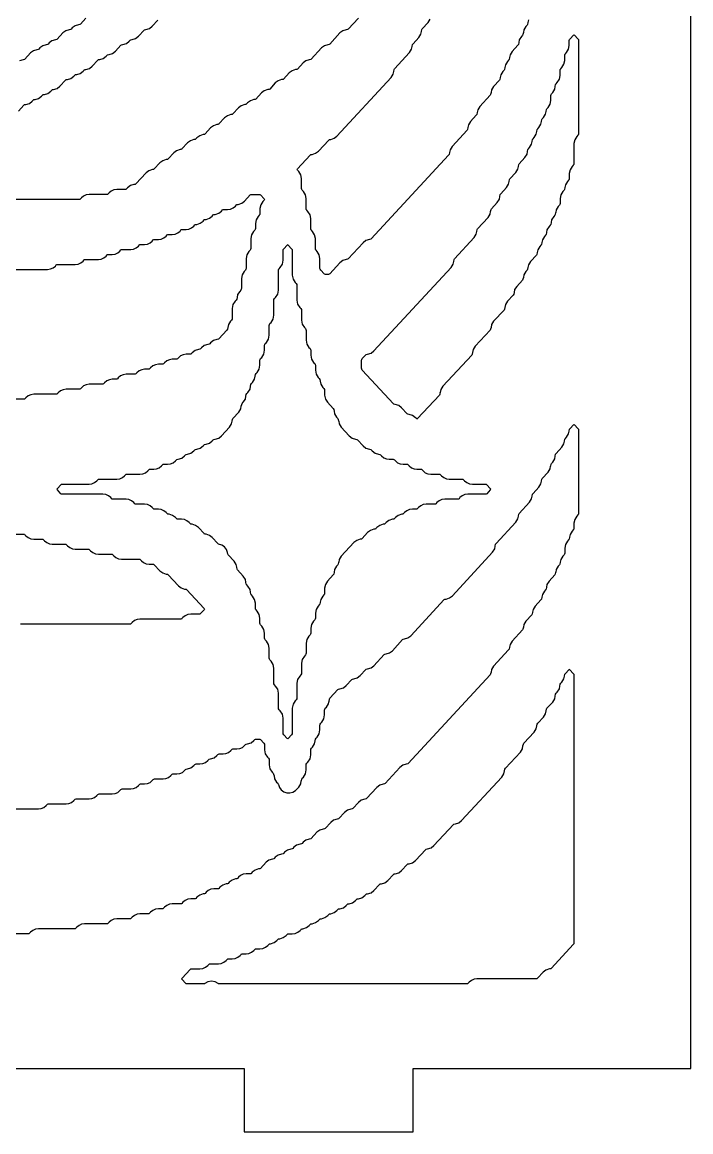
# Model space of a CAD drawing. Header units: millimetres. Extents: x 10 to 410, y 18 to 283.
# Drawn here: x 41.6 to 73.3, y 157 to 209.5 of the extents above; entities that cross this region are included whole.
import ezdxf

# ---------------------------------------------------------------- set-up
doc = ezdxf.new("R2010")
doc.units = ezdxf.units.MM
doc.layers.add('CUT', color=1, linetype='Continuous')

msp = doc.modelspace()

# ---------------------------------------------------------------- linework, layer by layer
at = {"layer": 'CUT'}
for points in [[(52.134, 157), (60.134, 157), (60.134, 160), (73.2679, 160), (73.2679, 280), (60.134, 280), (60.134, 283), (52.134, 283), (52.134, 280), (31.134, 280), (31.134, 283), (23.134, 283), (23.134, 280), (10, 280), (10, 160), (23.134, 160), (23.134, 157), (31.134, 157), (31.134, 160), (52.134, 160)], [(58.1396, 193.8289), (58.2754, 193.9327), (61.9262, 197.8816), (62.0247, 198.0388), (62.0493, 198.1691), (62.0504, 198.1689), (62.0673, 198.2584), (62.0908, 198.2959), (63.0185, 199.2993), (63.1169, 199.4565), (63.1415, 199.5868), (63.1427, 199.5866), (63.1596, 199.6761), (63.1831, 199.7137), (63.6738, 200.2445), (63.7723, 200.4017), (63.7969, 200.532), (63.798, 200.5317), (63.8149, 200.6213), (63.8384, 200.6588), (64.1107, 200.9533), (64.2092, 201.1105), (64.2338, 201.2408), (64.2349, 201.2406), (64.2518, 201.3301), (64.2753, 201.3677), (64.5476, 201.6622), (64.6461, 201.8194), (64.6707, 201.9497), (64.6718, 201.9495), (64.6887, 202.039), (64.7122, 202.0765), (64.9845, 202.3711), (65.083, 202.5282), (65.1076, 202.6585), (65.1087, 202.6583), (65.1256, 202.7478), (65.1491, 202.7854), (65.4214, 203.0799), (65.5199, 203.2371), (65.5445, 203.3674), (65.5456, 203.3672), (65.5625, 203.4567), (65.586, 203.4943), (65.6399, 203.5525), (65.7383, 203.7097), (65.7629, 203.84), (65.7641, 203.8398), (65.781, 203.9293), (65.8045, 203.9668), (65.8583, 204.0251), (65.9568, 204.1822), (65.9814, 204.3125), (65.9825, 204.3123), (65.9994, 204.4018), (66.0229, 204.4394), (66.0768, 204.4976), (66.1752, 204.6548), (66.1998, 204.7851), (66.201, 204.7849), (66.2179, 204.8744), (66.2414, 204.912), (66.2952, 204.9702), (66.3937, 205.1274), (66.4183, 205.2577), (66.4194, 205.2575), (66.4363, 205.347), (66.4598, 205.3846), (66.5137, 205.4428), (66.6121, 205.6), (66.6465, 205.7822), (66.6465, 206.0123), (66.6548, 206.0559), (66.6783, 206.0934), (66.7321, 206.1516), (66.8306, 206.3088), (66.8552, 206.4391), (66.8563, 206.4389), (66.8732, 206.5284), (66.8967, 206.566), (66.9506, 206.6242), (67.049, 206.7814), (67.0834, 206.9636), (67.0834, 207.1937), (67.0917, 207.2373), (67.1152, 207.2749), (67.169, 207.3331), (67.2675, 207.4903), (67.3019, 207.6725), (67.3019, 207.9026), (67.3101, 207.9461), (67.3336, 207.9837), (67.3875, 208.0419), (67.4859, 208.1991), (67.5203, 208.3814), (67.5203, 208.6115), (67.5286, 208.655), (67.5521, 208.6926), (67.7107, 208.8642), (67.7388, 208.8859), (67.7668, 208.8642), (67.9255, 208.6926), (67.949, 208.655), (67.9572, 208.6115), (67.9572, 204.2155), (67.949, 204.172), (67.9255, 204.1344), (67.8717, 204.0762), (67.7732, 203.919), (67.7388, 203.7368), (67.7388, 202.7978), (67.7306, 202.7543), (67.707, 202.7167), (67.6532, 202.6585), (67.5547, 202.5013), (67.5203, 202.3191), (67.5203, 202.089), (67.5121, 202.0454), (67.4886, 202.0078), (67.4348, 201.9496), (67.3363, 201.7924), (67.3117, 201.6621), (67.3106, 201.6624), (67.2937, 201.5728), (67.2701, 201.5353), (67.2163, 201.477), (67.1178, 201.3199), (67.0834, 201.1376), (67.0834, 200.9075), (67.0752, 200.864), (67.0517, 200.8264), (66.9979, 200.7682), (66.8994, 200.611), (66.8748, 200.4807), (66.8737, 200.4809), (66.8568, 200.3914), (66.8332, 200.3538), (66.7794, 200.2956), (66.6809, 200.1384), (66.6563, 200.0081), (66.6552, 200.0083), (66.6383, 199.9188), (66.6148, 199.8813), (66.561, 199.823), (66.4625, 199.6659), (66.4379, 199.5356), (66.4368, 199.5358), (66.4199, 199.4463), (66.3963, 199.4087), (66.3425, 199.3505), (66.244, 199.1933), (66.2194, 199.063), (66.2183, 199.0632), (66.2014, 198.9737), (66.1779, 198.9361), (66.1241, 198.8779), (66.0256, 198.7207), (66.001, 198.5904), (65.9999, 198.5906), (65.983, 198.5011), (65.9594, 198.4635), (65.6872, 198.169), (65.5887, 198.0119), (65.5641, 197.8816), (65.563, 197.8818), (65.5461, 197.7922), (65.5225, 197.7547), (65.4687, 197.6965), (65.3702, 197.5393), (65.3456, 197.409), (65.3445, 197.4092), (65.3276, 197.3197), (65.3041, 197.2821), (65.0318, 196.9876), (64.9333, 196.8304), (64.9087, 196.7001), (64.9076, 196.7003), (64.8907, 196.6108), (64.8672, 196.5733), (64.5949, 196.2787), (64.4964, 196.1216), (64.4718, 195.9913), (64.4707, 195.9915), (64.4538, 195.902), (64.4303, 195.8644), (63.9396, 195.3336), (63.8411, 195.1764), (63.8165, 195.0461), (63.8154, 195.0463), (63.7985, 194.9568), (63.7749, 194.9192), (63.0657, 194.1521), (62.9673, 193.995), (62.9427, 193.8647), (62.9416, 193.8649), (62.9247, 193.7754), (62.9011, 193.7378), (61.5366, 192.2619), (61.4381, 192.1047), (61.4135, 191.9744), (61.4124, 191.9746), (61.3955, 191.8851), (61.372, 191.8475), (60.3395, 190.7308), (60.3115, 190.709), (60.2834, 190.7308), (60.2415, 190.7762), (60.1057, 190.88), (59.9428, 190.932), (59.8765, 190.9412), (59.8512, 190.962), (59.5861, 191.2487), (59.4503, 191.3526), (59.2875, 191.4046), (59.2212, 191.4138), (59.1959, 191.4346), (57.7218, 193.0289), (57.6983, 193.0665), (57.6901, 193.1101), (57.6901, 193.4891), (57.6983, 193.5326), (57.7218, 193.5702), (57.8852, 193.7469), (57.9105, 193.7677), (57.9768, 193.7768)], [(43.4674, 187.6034), (43.4928, 187.6242), (43.5252, 187.6287), (44.8013, 187.6287), (44.937, 187.6475), (45.0625, 187.7024), (45.1684, 187.7893), (45.215, 187.8397), (45.2404, 187.8605), (45.2728, 187.865), (46.112, 187.865), (46.2477, 187.8837), (46.3732, 187.9386), (46.4791, 188.0256), (46.5257, 188.076), (46.5511, 188.0968), (46.5835, 188.1013), (47.2042, 188.1013), (47.3399, 188.12), (47.4655, 188.1749), (47.5714, 188.2618), (47.618, 188.3123), (47.6433, 188.3331), (47.6758, 188.3376), (47.8596, 188.3376), (47.9953, 188.3563), (48.1208, 188.4112), (48.2267, 188.4981), (48.2734, 188.5486), (48.2987, 188.5694), (48.3311, 188.5738), (48.5149, 188.5738), (48.6506, 188.5926), (48.7762, 188.6475), (48.8821, 188.7344), (48.9287, 188.7849), (48.954, 188.8056), (49.0203, 188.8148), (49.1831, 188.8668), (49.3189, 188.9707), (49.3656, 189.0211), (49.3909, 189.0419), (49.4572, 189.0511), (49.62, 189.1031), (49.7558, 189.207), (49.8025, 189.2574), (49.8278, 189.2782), (49.8941, 189.2874), (50.0569, 189.3394), (50.1927, 189.4432), (50.2394, 189.4937), (50.2647, 189.5145), (50.331, 189.5237), (50.4938, 189.5757), (50.6296, 189.6795), (50.6763, 189.73), (50.7016, 189.7508), (50.7679, 189.76), (50.9307, 189.812), (51.0665, 189.9158), (51.4406, 190.3204), (51.5391, 190.4776), (51.5637, 190.6079), (51.5648, 190.6077), (51.5817, 190.6972), (51.6052, 190.7348), (51.8775, 191.0293), (51.976, 191.1865), (52.0006, 191.3168), (52.0017, 191.3165), (52.0186, 191.4061), (52.0421, 191.4436), (52.096, 191.5019), (52.1944, 191.659), (52.219, 191.7893), (52.2201, 191.7891), (52.237, 191.8786), (52.2606, 191.9162), (52.3144, 191.9744), (52.4129, 192.1316), (52.4375, 192.2619), (52.4386, 192.2617), (52.4555, 192.3512), (52.479, 192.3888), (52.5329, 192.447), (52.6313, 192.6042), (52.6559, 192.7345), (52.657, 192.7343), (52.6739, 192.8238), (52.6975, 192.8613), (52.7513, 192.9196), (52.8498, 193.0768), (52.8842, 193.259), (52.8842, 193.4891), (52.8924, 193.5326), (52.9159, 193.5702), (52.9698, 193.6284), (53.0682, 193.7856), (53.1026, 193.9679), (53.1026, 194.198), (53.1108, 194.2415), (53.1344, 194.2791), (53.1882, 194.3373), (53.2867, 194.4945), (53.3211, 194.6767), (53.3211, 195.1431), (53.3293, 195.1867), (53.3528, 195.2242), (53.4067, 195.2825), (53.5051, 195.4396), (53.5395, 195.6219), (53.5395, 196.3245), (53.5477, 196.3681), (53.5713, 196.4057), (53.6251, 196.4639), (53.7236, 196.6211), (53.758, 196.8033), (53.758, 197.7423), (53.7662, 197.7858), (53.7897, 197.8234), (53.8436, 197.8816), (53.942, 198.0388), (53.9764, 198.221), (53.9764, 198.6874), (53.9846, 198.731), (54.0082, 198.7685), (54.1668, 198.9401), (54.1949, 198.9619), (54.2229, 198.9401), (54.3816, 198.7685), (54.4051, 198.731), (54.4133, 198.6874), (54.4133, 197.5122), (54.4477, 197.3299), (54.5462, 197.1727), (54.6, 197.1145), (54.6236, 197.077), (54.6318, 197.0334), (54.6318, 196.3307), (54.6662, 196.1485), (54.7646, 195.9913), (54.8185, 195.9331), (54.842, 195.8955), (54.8502, 195.852), (54.8502, 195.3856), (54.8846, 195.2033), (54.9831, 195.0462), (55.0369, 194.9879), (55.0605, 194.9504), (55.0687, 194.9068), (55.0687, 194.4404), (55.1031, 194.2582), (55.2015, 194.101), (55.2554, 194.0428), (55.2789, 194.0052), (55.2871, 193.9617), (55.2871, 193.7316), (55.3215, 193.5493), (55.42, 193.3922), (55.4738, 193.3339), (55.4974, 193.2964), (55.5056, 193.2528), (55.5056, 193.0227), (55.54, 192.8405), (55.6384, 192.6833), (55.6923, 192.6251), (55.7158, 192.5875), (55.7327, 192.498), (55.7338, 192.4982), (55.7584, 192.3679), (55.8569, 192.2107), (55.9107, 192.1525), (55.9343, 192.1149), (55.9425, 192.0714), (55.9425, 191.8413), (55.9769, 191.659), (56.0753, 191.5019), (56.3476, 191.2073), (56.3712, 191.1698), (56.3881, 191.0803), (56.3892, 191.0805), (56.4138, 190.9502), (56.5122, 190.793), (56.5661, 190.7348), (56.5896, 190.6972), (56.6065, 190.6077), (56.6076, 190.6079), (56.6322, 190.4776), (56.7307, 190.3204), (57.1048, 189.9158), (57.2406, 189.812), (57.4034, 189.76), (57.4697, 189.7508), (57.495, 189.73), (57.7601, 189.4432), (57.8959, 189.3394), (58.0587, 189.2874), (58.125, 189.2782), (58.1503, 189.2574), (58.197, 189.207), (58.3328, 189.1031), (58.4956, 189.0511), (58.5619, 189.0419), (58.5872, 189.0211), (58.6339, 188.9707), (58.7398, 188.8838), (58.8653, 188.8289), (59.001, 188.8101), (59.1848, 188.8101), (59.2173, 188.8056), (59.2426, 188.7849), (59.2892, 188.7344), (59.3951, 188.6475), (59.5207, 188.5926), (59.6564, 188.5738), (59.8402, 188.5738), (59.8726, 188.5694), (59.8979, 188.5486), (59.9446, 188.4981), (60.0505, 188.4112), (60.176, 188.3563), (60.3117, 188.3376), (60.4955, 188.3376), (60.528, 188.3331), (60.5533, 188.3123), (60.5999, 188.2618), (60.7058, 188.1749), (60.8314, 188.12), (60.9671, 188.1013), (61.3693, 188.1013), (61.4018, 188.0968), (61.4271, 188.076), (61.4737, 188.0256), (61.5796, 187.9386), (61.7052, 187.8837), (61.8409, 187.865), (62.4616, 187.865), (62.494, 187.8605), (62.5193, 187.8397), (62.566, 187.7893), (62.6719, 187.7024), (62.7974, 187.6475), (62.9331, 187.6287), (63.5538, 187.6287), (63.5863, 187.6242), (63.6116, 187.6034), (63.7813, 187.4199), (63.8, 187.3924), (63.7813, 187.365), (63.6116, 187.1814), (63.5863, 187.1606), (63.5538, 187.1561), (62.7147, 187.1561), (62.579, 187.1373), (62.4534, 187.0824), (62.3475, 186.9955), (62.3009, 186.9451), (62.2756, 186.9243), (62.2431, 186.9198), (61.6224, 186.9198), (61.4867, 186.9011), (61.3612, 186.8462), (61.2553, 186.7593), (61.2086, 186.7088), (61.1833, 186.688), (61.1509, 186.6835), (60.7486, 186.6835), (60.6129, 186.6648), (60.4874, 186.6099), (60.3815, 186.523), (60.3348, 186.4725), (60.3095, 186.4517), (60.2771, 186.4473), (60.0933, 186.4473), (59.9576, 186.4285), (59.832, 186.3736), (59.7261, 186.2867), (59.6795, 186.2362), (59.6542, 186.2155), (59.5879, 186.2063), (59.4251, 186.1543), (59.2893, 186.0504), (59.2426, 186), (59.2173, 185.9792), (59.151, 185.97), (58.9882, 185.918), (58.8524, 185.8141), (58.8057, 185.7637), (58.7804, 185.7429), (58.7141, 185.7337), (58.5513, 185.6817), (58.4155, 185.5779), (58.3688, 185.5274), (58.3435, 185.5066), (58.2772, 185.4974), (58.1144, 185.4454), (57.9786, 185.3416), (57.7134, 185.0548), (57.6881, 185.034), (57.6218, 185.0249), (57.459, 184.9728), (57.3232, 184.869), (56.7307, 184.2281), (56.6322, 184.0709), (56.6076, 183.9406), (56.6065, 183.9408), (56.5896, 183.8513), (56.5661, 183.8138), (56.5122, 183.7555), (56.4138, 183.5983), (56.3892, 183.468), (56.3881, 183.4683), (56.3712, 183.3787), (56.3476, 183.3412), (56.0753, 183.0467), (55.9769, 182.8895), (55.9425, 182.7072), (55.9425, 182.4772), (55.9343, 182.4336), (55.9107, 182.396), (55.8569, 182.3378), (55.7584, 182.1806), (55.7338, 182.0503), (55.7327, 182.0505), (55.7158, 181.961), (55.6923, 181.9235), (55.6384, 181.8652), (55.54, 181.7081), (55.5056, 181.5258), (55.5056, 181.2957), (55.4974, 181.2522), (55.4738, 181.2146), (55.42, 181.1564), (55.3215, 180.9992), (55.2871, 180.8169), (55.2871, 180.5869), (55.2789, 180.5433), (55.2554, 180.5057), (55.2015, 180.4475), (55.1031, 180.2903), (55.0687, 180.1081), (55.0687, 179.6417), (55.0605, 179.5982), (55.0369, 179.5606), (54.9831, 179.5024), (54.8846, 179.3452), (54.8502, 179.1629), (54.8502, 178.6966), (54.842, 178.653), (54.8185, 178.6154), (54.7646, 178.5572), (54.6662, 178.4), (54.6318, 178.2178), (54.6318, 177.5151), (54.6236, 177.4716), (54.6, 177.434), (54.5462, 177.3758), (54.4477, 177.2186), (54.4133, 177.0364), (54.4133, 175.8611), (54.4051, 175.8176), (54.3816, 175.78), (54.2229, 175.6084), (54.1949, 175.5866), (54.1668, 175.6084), (54.0082, 175.78), (53.9846, 175.8176), (53.9764, 175.8611), (53.9764, 176.5638), (53.942, 176.746), (53.8436, 176.9032), (53.7897, 176.9614), (53.7662, 176.999), (53.758, 177.0426), (53.758, 177.7452), (53.7236, 177.9275), (53.6251, 178.0846), (53.5713, 178.1429), (53.5477, 178.1804), (53.5395, 178.224), (53.5395, 178.9266), (53.5051, 179.1089), (53.4067, 179.2661), (53.3528, 179.3243), (53.3293, 179.3619), (53.3211, 179.4054), (53.3211, 179.8718), (53.2867, 180.054), (53.1882, 180.2112), (53.1344, 180.2695), (53.1108, 180.307), (53.1026, 180.3506), (53.1026, 180.5807), (53.0682, 180.7629), (52.9698, 180.9201), (52.9159, 180.9783), (52.8924, 181.0159), (52.8842, 181.0594), (52.8842, 181.2895), (52.8498, 181.4718), (52.7513, 181.6289), (52.6975, 181.6872), (52.6739, 181.7247), (52.6657, 181.7683), (52.6657, 181.9984), (52.6313, 182.1806), (52.5329, 182.3378), (52.479, 182.396), (52.4555, 182.4336), (52.4386, 182.5231), (52.4375, 182.5229), (52.4129, 182.6532), (52.3144, 182.8104), (52.2606, 182.8686), (52.237, 182.9062), (52.2201, 182.9957), (52.219, 182.9955), (52.1944, 183.1258), (52.096, 183.2829), (51.8237, 183.5775), (51.8001, 183.615), (51.7832, 183.7045), (51.7821, 183.7043), (51.7575, 183.8346), (51.6591, 183.9918), (51.3868, 184.2863), (51.3632, 184.3239), (51.35, 184.3942), (51.2979, 184.5404), (51.2034, 184.6636), (51.0757, 184.7519), (50.9271, 184.7968), (50.9201, 184.7977), (50.8948, 184.8185), (50.6296, 185.1053), (50.4938, 185.2091), (50.331, 185.2611), (50.2647, 185.2703), (50.2394, 185.2911), (49.9743, 185.5779), (49.8385, 185.6817), (49.6756, 185.7337), (49.6094, 185.7429), (49.5841, 185.7637), (49.5374, 185.8141), (49.4315, 185.901), (49.306, 185.9559), (49.1703, 185.9747), (48.9865, 185.9747), (48.954, 185.9792), (48.9287, 186), (48.882, 186.0504), (48.7462, 186.1543), (48.5834, 186.2063), (48.5171, 186.2155), (48.4918, 186.2362), (48.4452, 186.2867), (48.3393, 186.3736), (48.2137, 186.4285), (48.078, 186.4473), (47.8942, 186.4473), (47.8618, 186.4517), (47.8364, 186.4725), (47.7898, 186.523), (47.6839, 186.6099), (47.5584, 186.6648), (47.4227, 186.6835), (47.0204, 186.6835), (46.988, 186.688), (46.9626, 186.7088), (46.916, 186.7593), (46.8101, 186.8462), (46.6846, 186.9011), (46.5489, 186.9198), (45.9282, 186.9198), (45.8957, 186.9243), (45.8704, 186.9451), (45.8238, 186.9955), (45.7179, 187.0824), (45.5923, 187.1373), (45.4566, 187.1561), (43.5252, 187.1561), (43.4928, 187.1606), (43.4674, 187.1814), (43.2977, 187.365), (43.2791, 187.3924), (43.2977, 187.4199)], [(49.5841, 164.6836), (49.6094, 164.7044), (49.6418, 164.7089), (50.0441, 164.7089), (50.1798, 164.7276), (50.3053, 164.7825), (50.4112, 164.8694), (50.4579, 164.9199), (50.4832, 164.9407), (50.5156, 164.9451), (50.9179, 164.9451), (51.0536, 164.9639), (51.1791, 165.0188), (51.285, 165.1057), (51.3317, 165.1562), (51.357, 165.1769), (51.3894, 165.1814), (51.5732, 165.1814), (51.7089, 165.2002), (51.8345, 165.2551), (51.9404, 165.342), (51.987, 165.3925), (52.0123, 165.4132), (52.0448, 165.4177), (52.2286, 165.4177), (52.3643, 165.4365), (52.4898, 165.4914), (52.5957, 165.5783), (52.6424, 165.6287), (52.6677, 165.6495), (52.7001, 165.654), (52.8839, 165.654), (53.0196, 165.6728), (53.1452, 165.7277), (53.2511, 165.8146), (53.2977, 165.865), (53.323, 165.8858), (53.3893, 165.895), (53.5521, 165.947), (53.6879, 166.0508), (53.7346, 166.1013), (53.7599, 166.1221), (53.8262, 166.1313), (53.989, 166.1833), (54.1248, 166.2871), (54.1715, 166.3376), (54.1968, 166.3584), (54.2293, 166.3629), (54.4131, 166.3629), (54.5488, 166.3816), (54.6743, 166.4365), (54.7802, 166.5234), (54.8269, 166.5739), (54.8522, 166.5947), (54.9185, 166.6038), (55.0813, 166.6559), (55.2171, 166.7597), (55.2638, 166.8102), (55.2891, 166.831), (55.3554, 166.8401), (55.5182, 166.8921), (55.654, 166.996), (55.7007, 167.0465), (55.726, 167.0672), (55.7923, 167.0764), (55.9551, 167.1284), (56.0909, 167.2323), (56.1376, 167.2827), (56.1629, 167.3035), (56.2292, 167.3127), (56.392, 167.3647), (56.5278, 167.4686), (56.5745, 167.519), (56.5998, 167.5398), (56.6661, 167.549), (56.8289, 167.601), (56.9647, 167.7048), (57.0114, 167.7553), (57.0367, 167.7761), (57.103, 167.7853), (57.2658, 167.8373), (57.4016, 167.9411), (57.4483, 167.9916), (57.4736, 168.0124), (57.5399, 168.0216), (57.7027, 168.0736), (57.8385, 168.1774), (57.8852, 168.2279), (57.9105, 168.2487), (57.9768, 168.2578), (58.1396, 168.3099), (58.2754, 168.4137), (58.5405, 168.7005), (58.5658, 168.7213), (58.6321, 168.7304), (58.795, 168.7824), (58.9308, 168.8863), (59.1959, 169.173), (59.2212, 169.1938), (59.2875, 169.203), (59.4503, 169.255), (59.5861, 169.3589), (59.8512, 169.6456), (59.8765, 169.6664), (59.9428, 169.6756), (60.1057, 169.7276), (60.2415, 169.8314), (60.725, 170.3545), (60.7503, 170.3753), (60.8166, 170.3844), (60.9795, 170.4364), (61.1153, 170.5403), (62.0357, 171.5359), (62.061, 171.5567), (62.1273, 171.5659), (62.2902, 171.6179), (62.426, 171.7217), (64.3292, 173.7803), (64.4276, 173.9375), (64.4522, 174.0678), (64.4534, 174.0676), (64.4703, 174.1571), (64.4938, 174.1947), (65.203, 174.9618), (65.3014, 175.1189), (65.326, 175.2493), (65.3272, 175.249), (65.3441, 175.3386), (65.3676, 175.3761), (65.8583, 175.9069), (65.9568, 176.0641), (65.9814, 176.1944), (65.9825, 176.1942), (65.9994, 176.2837), (66.0229, 176.3213), (66.2952, 176.6158), (66.3937, 176.773), (66.4183, 176.9033), (66.4194, 176.903), (66.4363, 176.9926), (66.4598, 177.0301), (66.7321, 177.3246), (66.8306, 177.4818), (66.8552, 177.6121), (66.8563, 177.6119), (66.8732, 177.7014), (66.8967, 177.739), (66.9506, 177.7972), (67.049, 177.9544), (67.0736, 178.0847), (67.0748, 178.0845), (67.0917, 178.174), (67.1152, 178.2116), (67.169, 178.2698), (67.2675, 178.427), (67.2921, 178.5573), (67.2932, 178.5571), (67.3101, 178.6466), (67.3336, 178.6841), (67.4923, 178.8557), (67.5203, 178.8775), (67.5484, 178.8557), (67.707, 178.6841), (67.7306, 178.6466), (67.7388, 178.603), (67.7388, 165.9371), (67.7306, 165.8935), (67.707, 165.856), (66.6699, 164.7341), (66.6446, 164.7133), (66.5783, 164.7042), (66.4155, 164.6522), (66.2797, 164.5483), (66.0146, 164.2616), (65.9892, 164.2408), (65.9568, 164.2363), (63.1516, 164.2363), (63.0159, 164.2175), (62.8903, 164.1626), (62.7844, 164.0757), (62.7378, 164.0253), (62.7125, 164.0045), (62.68, 164), (50.9525, 164), (50.9201, 164.0045), (50.9076, 164.0147), (50.7589, 164.099), (50.5904, 164.1282), (50.422, 164.099), (50.2733, 164.0147), (50.2608, 164.0045), (50.2284, 164), (49.4234, 164), (49.3909, 164.0045), (49.3656, 164.0253), (49.1959, 164.2088), (49.1772, 164.2363), (49.1959, 164.2637)]]:
    msp.add_lwpolyline(points, close=True, dxfattribs=at)
for points in [[(57.5417, 209.6791), (57.0581, 209.1561), (57.0328, 209.1353), (56.9665, 209.1261), (56.8037, 209.0741), (56.6679, 208.9703), (56.1843, 208.4472), (56.159, 208.4264), (56.0927, 208.4173), (55.9299, 208.3652), (55.7941, 208.2614), (55.3105, 207.7383), (55.2852, 207.7176), (55.2189, 207.7084), (55.0561, 207.6564), (54.9203, 207.5525), (54.6551, 207.2658), (54.6298, 207.245), (54.5635, 207.2358), (54.4007, 207.1838), (54.2649, 207.08), (53.9998, 206.7932), (53.9745, 206.7724), (53.9082, 206.7633), (53.7453, 206.7112), (53.6096, 206.6074), (53.3444, 206.3206), (53.3191, 206.2998), (53.2528, 206.2907), (53.09, 206.2387), (52.9542, 206.1348), (52.6891, 205.8481), (52.6638, 205.8273), (52.5975, 205.8181), (52.4346, 205.7661), (52.2988, 205.6622), (52.2522, 205.6118), (52.2269, 205.591), (52.1606, 205.5818), (51.9977, 205.5298), (51.8619, 205.426), (51.5968, 205.1392), (51.5715, 205.1184), (51.5052, 205.1092), (51.3424, 205.0572), (51.2066, 204.9534), (50.9415, 204.6666), (50.9162, 204.6458), (50.8499, 204.6367), (50.687, 204.5846), (50.5512, 204.4808), (50.2861, 204.194), (50.2608, 204.1733), (50.1945, 204.1641), (50.0317, 204.1121), (49.8959, 204.0082), (49.8492, 203.9578), (49.8239, 203.937), (49.7576, 203.9278), (49.5948, 203.8758), (49.459, 203.772), (49.1939, 203.4852), (49.1686, 203.4644), (49.1023, 203.4552), (48.9394, 203.4032), (48.8036, 203.2994), (48.5385, 203.0126), (48.5132, 202.9918), (48.4469, 202.9827), (48.2841, 202.9306), (48.1483, 202.8268), (47.8832, 202.54), (47.8578, 202.5193), (47.7916, 202.5101), (47.6287, 202.4581), (47.4929, 202.3542), (47.0094, 201.8312), (46.984, 201.8104), (46.9178, 201.8012), (46.7549, 201.7492), (46.6191, 201.6454), (46.5725, 201.5949), (46.5471, 201.5741), (46.5147, 201.5696), (46.1124, 201.5696), (45.9767, 201.5509), (45.8512, 201.496), (45.7453, 201.409), (45.6987, 201.3586), (45.6733, 201.3378), (45.6409, 201.3333), (44.8017, 201.3333), (44.666, 201.3146), (44.5405, 201.2597), (44.4346, 201.1728), (44.388, 201.1223), (44.3626, 201.1015), (44.3302, 201.097), (40.4669, 201.097)], [(41.4547, 205.2745), (41.7198, 205.5612), (41.7452, 205.582), (41.8114, 205.5912), (41.9743, 205.6432), (42.1101, 205.747), (42.1567, 205.7975), (42.1821, 205.8183), (42.2483, 205.8275), (42.4112, 205.8795), (42.547, 205.9833), (42.5936, 206.0338), (42.619, 206.0546), (42.6852, 206.0637), (42.8481, 206.1158), (42.9839, 206.2196), (43.0305, 206.2701), (43.0559, 206.2909), (43.1221, 206.3), (43.285, 206.3521), (43.4208, 206.4559), (43.6859, 206.7427), (43.7112, 206.7634), (43.7775, 206.7726), (43.9403, 206.8246), (44.0761, 206.9285), (44.1228, 206.979), (44.1481, 206.9997), (44.2144, 207.0089), (44.3772, 207.0609), (44.513, 207.1648), (44.5597, 207.2152), (44.585, 207.236), (44.6513, 207.2452), (44.8141, 207.2972), (44.9499, 207.401), (45.215, 207.6878), (45.2404, 207.7086), (45.3066, 207.7178), (45.4695, 207.7698), (45.6053, 207.8736), (45.6519, 207.9241), (45.6773, 207.9449), (45.7435, 207.954), (45.9064, 208.0061), (46.0422, 208.1099), (46.3073, 208.3967), (46.3326, 208.4175), (46.3989, 208.4266), (46.5617, 208.4786), (46.6975, 208.5825), (46.7442, 208.633), (46.7695, 208.6537), (46.8358, 208.6629), (46.9986, 208.7149), (47.1344, 208.8188), (47.3995, 209.1055), (47.4249, 209.1263), (47.4911, 209.1355), (47.654, 209.1875), (47.7898, 209.2913), (48.0549, 209.5781)], [(44.6531, 209.6791), (44.388, 209.3924), (44.3626, 209.3716), (44.2964, 209.3624), (44.1335, 209.3104), (43.9977, 209.2066), (43.9511, 209.1561), (43.9257, 209.1353), (43.8595, 209.1261), (43.6966, 209.0741), (43.5608, 208.9703), (43.2957, 208.6835), (43.2704, 208.6627), (43.2041, 208.6536), (43.0413, 208.6015), (42.9055, 208.4977), (42.8588, 208.4472), (42.8335, 208.4264), (42.7672, 208.4173), (42.6044, 208.3652), (42.4686, 208.2614), (42.4219, 208.2109), (42.3966, 208.1901), (42.3303, 208.181), (42.1675, 208.129), (42.0317, 208.0251), (41.7666, 207.7383), (41.7412, 207.7176), (41.675, 207.7084), (41.5121, 207.6564)], [(65.5887, 209.5899), (65.5641, 209.4596), (65.563, 209.4598), (65.5461, 209.3703), (65.5225, 209.3327), (65.4687, 209.2745), (65.3702, 209.1173), (65.3456, 208.987), (65.3445, 208.9872), (65.3276, 208.8977), (65.3041, 208.8602), (65.2503, 208.8019), (65.1518, 208.6448), (65.1272, 208.5145), (65.1261, 208.5147), (65.1092, 208.4252), (65.0856, 208.3876), (64.8134, 208.0931), (64.7149, 207.9359), (64.6903, 207.8056), (64.6892, 207.8058), (64.6723, 207.7163), (64.6487, 207.6787), (64.5949, 207.6205), (64.4964, 207.4633), (64.4718, 207.333), (64.4707, 207.3332), (64.4538, 207.2437), (64.4303, 207.2062), (64.3765, 207.1479), (64.278, 206.9908), (64.2534, 206.8605), (64.2523, 206.8607), (64.2354, 206.7712), (64.2118, 206.7336), (63.9396, 206.4391), (63.8411, 206.2819), (63.8165, 206.1516), (63.8154, 206.1518), (63.7985, 206.0623), (63.7749, 206.0247), (63.2842, 205.4939), (63.1857, 205.3367), (63.1611, 205.2064), (63.16, 205.2067), (63.1431, 205.1171), (63.1196, 205.0796), (62.8473, 204.7851), (62.7488, 204.6279), (62.7242, 204.4976), (62.7231, 204.4978), (62.7062, 204.4083), (62.6827, 204.3707), (61.9735, 203.6036), (61.875, 203.4465), (61.8504, 203.3161), (61.8493, 203.3164), (61.8324, 203.2268), (61.8089, 203.1893), (58.1503, 199.232), (58.125, 199.2112), (58.0587, 199.2021), (57.8959, 199.1501), (57.7601, 199.0462), (57.0581, 198.2869), (57.0328, 198.2661), (56.9665, 198.2569), (56.8037, 198.2049), (56.6679, 198.1011), (56.1843, 197.578), (56.159, 197.5572), (56.1265, 197.5527), (55.9769, 197.5527), (55.9444, 197.5572), (55.9191, 197.578), (55.7558, 197.7547), (55.7322, 197.7922), (55.724, 197.8358), (55.724, 198.3022), (55.6896, 198.4844), (55.5912, 198.6416), (55.5373, 198.6998), (55.5138, 198.7374), (55.5056, 198.781), (55.5056, 199.2473), (55.4712, 199.4296), (55.3727, 199.5867), (55.3189, 199.645), (55.2953, 199.6825), (55.2871, 199.7261), (55.2871, 200.1925), (55.2527, 200.3747), (55.1543, 200.5319), (55.1004, 200.5901), (55.0769, 200.6277), (55.0687, 200.6712), (55.0687, 201.1376), (55.0343, 201.3199), (54.9358, 201.477), (54.882, 201.5353), (54.8584, 201.5728), (54.8502, 201.6164), (54.8502, 202.0828), (54.8158, 202.265), (54.7174, 202.4222), (54.6571, 202.4873), (54.6385, 202.5148), (54.6571, 202.5422), (55.2638, 203.1984), (55.2891, 203.2191), (55.3554, 203.2283), (55.5182, 203.2803), (55.654, 203.3842), (56.1376, 203.9072), (56.1629, 203.928), (56.2292, 203.9372), (56.392, 203.9892), (56.5278, 204.093), (59.0864, 206.8605), (59.1848, 207.0177), (59.2094, 207.148), (59.2106, 207.1478), (59.2275, 207.2373), (59.251, 207.2749), (59.9602, 208.0419), (60.0586, 208.1991), (60.0832, 208.3294), (60.0844, 208.3292), (60.1013, 208.4187), (60.1248, 208.4563), (60.3971, 208.7508), (60.4955, 208.908), (60.5201, 209.0383), (60.5213, 209.0381), (60.5382, 209.1276), (60.5617, 209.1651), (60.834, 209.4597), (60.9324, 209.6168)], [(38.6851, 197.789), (42.8352, 197.789), (42.9709, 197.8078), (43.0964, 197.8627), (43.2024, 197.9496), (43.249, 198), (43.2743, 198.0208), (43.3068, 198.0253), (44.1459, 198.0253), (44.2816, 198.0441), (44.4072, 198.099), (44.5131, 198.1859), (44.5597, 198.2363), (44.585, 198.2571), (44.6175, 198.2616), (45.2382, 198.2616), (45.3739, 198.2804), (45.4994, 198.3353), (45.6053, 198.4222), (45.6519, 198.4726), (45.6773, 198.4934), (45.7097, 198.4979), (45.8935, 198.4979), (46.0292, 198.5167), (46.1548, 198.5716), (46.2607, 198.6585), (46.3073, 198.7089), (46.3326, 198.7297), (46.3651, 198.7342), (46.7673, 198.7342), (46.903, 198.7529), (47.0286, 198.8078), (47.1345, 198.8948), (47.1811, 198.9452), (47.2064, 198.966), (47.2389, 198.9705), (47.4227, 198.9705), (47.5584, 198.9892), (47.6839, 199.0441), (47.7898, 199.131), (47.8364, 199.1815), (47.8618, 199.2023), (47.8942, 199.2068), (48.078, 199.2068), (48.2137, 199.2255), (48.3393, 199.2804), (48.4452, 199.3673), (48.4918, 199.4178), (48.5171, 199.4386), (48.5496, 199.443), (48.7334, 199.443), (48.8691, 199.4618), (48.9946, 199.5167), (49.1005, 199.6036), (49.1472, 199.6541), (49.1725, 199.6748), (49.2049, 199.6793), (49.3887, 199.6793), (49.5244, 199.6981), (49.65, 199.753), (49.7559, 199.8399), (49.8025, 199.8903), (49.8278, 199.9111), (49.8941, 199.9203), (50.0569, 199.9723), (50.1927, 200.0761), (50.2394, 200.1266), (50.2647, 200.1474), (50.331, 200.1566), (50.4938, 200.2086), (50.6296, 200.3124), (50.6763, 200.3629), (50.7016, 200.3837), (50.7679, 200.3929), (50.9307, 200.4449), (51.0665, 200.5487), (51.1132, 200.5992), (51.1385, 200.62), (51.171, 200.6245), (51.3548, 200.6245), (51.4905, 200.6432), (51.616, 200.6981), (51.7219, 200.785), (51.7686, 200.8355), (51.7939, 200.8563), (51.8601, 200.8654), (52.023, 200.9175), (52.1588, 201.0213), (52.4239, 201.3081), (52.4492, 201.3288), (52.4817, 201.3333), (52.8498, 201.3333), (52.8822, 201.3288), (52.9075, 201.3081), (53.0772, 201.1245), (53.0959, 201.097), (53.0772, 201.0696), (53.017, 201.0045), (52.9186, 200.8473), (52.8842, 200.665), (52.8842, 200.435), (52.8759, 200.3914), (52.8524, 200.3538), (52.7986, 200.2956), (52.7001, 200.1384), (52.6657, 199.9562), (52.6657, 199.7261), (52.6575, 199.6825), (52.634, 199.645), (52.5801, 199.5867), (52.4817, 199.4296), (52.4473, 199.2473), (52.4473, 198.781), (52.439, 198.7374), (52.4155, 198.6998), (52.3617, 198.6416), (52.2632, 198.4844), (52.2288, 198.3022), (52.2288, 197.8358), (52.2206, 197.7922), (52.1971, 197.7547), (52.1432, 197.6965), (52.0448, 197.5393), (52.0104, 197.357), (52.0104, 196.8907), (52.0021, 196.8471), (51.9786, 196.8095), (51.9248, 196.7513), (51.8263, 196.5941), (51.8017, 196.4638), (51.8006, 196.464), (51.7837, 196.3745), (51.7602, 196.337), (51.7063, 196.2787), (51.6079, 196.1216), (51.5735, 195.9393), (51.5735, 195.4729), (51.5652, 195.4294), (51.5417, 195.3918), (51.4879, 195.3336), (51.3894, 195.1764), (51.3648, 195.0461), (51.3637, 195.0463), (51.3468, 194.9568), (51.3233, 194.9192), (50.9415, 194.5063), (50.9162, 194.4855), (50.8499, 194.4763), (50.687, 194.4243), (50.5512, 194.3205), (50.5046, 194.27), (50.4793, 194.2492), (50.413, 194.24), (50.2501, 194.188), (50.1143, 194.0842), (50.0677, 194.0337), (50.0424, 194.0129), (49.9761, 194.0038), (49.8132, 193.9517), (49.6774, 193.8479), (49.6308, 193.7974), (49.6055, 193.7766), (49.573, 193.7722), (49.3892, 193.7722), (49.2535, 193.7534), (49.128, 193.6985), (49.0221, 193.6116), (48.9754, 193.5611), (48.9501, 193.5404), (48.9177, 193.5359), (48.7338, 193.5359), (48.5981, 193.5171), (48.4726, 193.4622), (48.3667, 193.3753), (48.3201, 193.3248), (48.2947, 193.3041), (48.2623, 193.2996), (48.0785, 193.2996), (47.9428, 193.2808), (47.8173, 193.2259), (47.7114, 193.139), (47.6647, 193.0886), (47.6394, 193.0678), (47.6069, 193.0633), (47.4231, 193.0633), (47.2874, 193.0445), (47.1619, 192.9896), (47.056, 192.9027), (47.0094, 192.8523), (46.984, 192.8315), (46.9516, 192.827), (46.5493, 192.827), (46.4136, 192.8082), (46.2881, 192.7533), (46.1822, 192.6664), (46.1356, 192.616), (46.1102, 192.5952), (46.0778, 192.5907), (45.894, 192.5907), (45.7583, 192.5719), (45.6328, 192.517), (45.5269, 192.4301), (45.4802, 192.3797), (45.4549, 192.3589), (45.4224, 192.3544), (44.8017, 192.3544), (44.666, 192.3357), (44.5405, 192.2808), (44.4346, 192.1939), (44.388, 192.1434), (44.3626, 192.1226), (44.3302, 192.1181), (43.7095, 192.1181), (43.5738, 192.0994), (43.4483, 192.0445), (43.3423, 191.9576), (43.2957, 191.9071), (43.2704, 191.8863), (43.2379, 191.8819), (42.1803, 191.8819), (42.0446, 191.8631), (41.9191, 191.8082), (41.8132, 191.7213), (41.7666, 191.6708), (41.7412, 191.6501), (41.7088, 191.6456), (39.7774, 191.6456)], [(40.9038, 172.27), (42.3983, 172.27), (42.534, 172.2888), (42.6595, 172.3437), (42.7655, 172.4306), (42.8121, 172.4811), (42.8374, 172.5018), (42.8699, 172.5063), (43.709, 172.5063), (43.8447, 172.5251), (43.9702, 172.58), (44.0762, 172.6669), (44.1228, 172.7173), (44.1481, 172.7381), (44.1806, 172.7426), (44.8013, 172.7426), (44.937, 172.7614), (45.0625, 172.8163), (45.1684, 172.9032), (45.215, 172.9536), (45.2404, 172.9744), (45.2728, 172.9789), (45.8935, 172.9789), (46.0292, 172.9977), (46.1548, 173.0526), (46.2607, 173.1395), (46.3073, 173.1899), (46.3326, 173.2107), (46.3651, 173.2152), (46.7673, 173.2152), (46.903, 173.234), (47.0286, 173.2889), (47.1345, 173.3758), (47.1811, 173.4262), (47.2064, 173.447), (47.2389, 173.4515), (47.4227, 173.4515), (47.5584, 173.4702), (47.6839, 173.5251), (47.7898, 173.6121), (47.8364, 173.6625), (47.8618, 173.6833), (47.8942, 173.6878), (48.2965, 173.6878), (48.4322, 173.7065), (48.5577, 173.7614), (48.6636, 173.8483), (48.7103, 173.8988), (48.7356, 173.9196), (48.768, 173.9241), (48.9518, 173.9241), (49.0875, 173.9428), (49.2131, 173.9977), (49.319, 174.0846), (49.3656, 174.1351), (49.3909, 174.1558), (49.4572, 174.165), (49.62, 174.217), (49.7558, 174.3209), (49.8025, 174.3714), (49.8278, 174.3921), (49.8603, 174.3966), (50.0441, 174.3966), (50.1798, 174.4154), (50.3053, 174.4703), (50.4112, 174.5572), (50.4579, 174.6076), (50.4832, 174.6284), (50.5494, 174.6376), (50.7123, 174.6896), (50.8481, 174.7934), (50.8948, 174.8439), (50.9201, 174.8647), (50.9525, 174.8692), (51.1363, 174.8692), (51.272, 174.888), (51.3976, 174.9429), (51.5035, 175.0298), (51.5501, 175.0802), (51.5754, 175.101), (51.6079, 175.1055), (51.7917, 175.1055), (51.9274, 175.1243), (52.0529, 175.1792), (52.1588, 175.2661), (52.2055, 175.3165), (52.2308, 175.3373), (52.2971, 175.3464), (52.4599, 175.3985), (52.5957, 175.5023), (52.6424, 175.5528), (52.6677, 175.5736), (52.7001, 175.5781), (52.8498, 175.5781), (52.8822, 175.5736), (52.9075, 175.5528), (53.0709, 175.3761), (53.0944, 175.3386), (53.1026, 175.295), (53.1026, 175.0649), (53.137, 174.8827), (53.2355, 174.7255), (53.2893, 174.6673), (53.3128, 174.6297), (53.3211, 174.5861), (53.3211, 174.3561), (53.3555, 174.1738), (53.4539, 174.0166), (53.5078, 173.9584), (53.5313, 173.9208), (53.5482, 173.8313), (53.5493, 173.8315), (53.5739, 173.7012), (53.6724, 173.5441), (53.7262, 173.4858), (53.7498, 173.4483), (53.7532, 173.4298), (53.8024, 173.289), (53.891, 173.169), (54.011, 173.0805), (54.1518, 173.0312), (54.3009, 173.0257), (54.4449, 173.0645), (54.5711, 173.1439), (54.6389, 173.2229), (54.7174, 173.3078), (54.8158, 173.4649), (54.8404, 173.5952), (54.8415, 173.595), (54.8584, 173.6845), (54.882, 173.7221), (54.9358, 173.7803), (55.0343, 173.9375), (55.0687, 174.1198), (55.0687, 174.3499), (55.0769, 174.3934), (55.1004, 174.431), (55.1543, 174.4892), (55.2527, 174.6464), (55.2871, 174.8286), (55.2871, 175.0587), (55.2953, 175.1023), (55.3189, 175.1398), (55.3727, 175.1981), (55.4712, 175.3552), (55.4958, 175.4855), (55.4969, 175.4853), (55.5138, 175.5748), (55.5373, 175.6124), (55.5912, 175.6706), (55.6896, 175.8278), (55.724, 176.0101), (55.724, 176.2401), (55.7322, 176.2837), (55.7558, 176.3213), (55.8096, 176.3795), (55.9081, 176.5367), (55.9425, 176.7189), (55.9425, 176.949), (55.9507, 176.9926), (55.9742, 177.0301), (56.0281, 177.0884), (56.1265, 177.2455), (56.1511, 177.3758), (56.1523, 177.3756), (56.1691, 177.4651), (56.1927, 177.5027), (56.5745, 177.9157), (56.5998, 177.9364), (56.6661, 177.9456), (56.8289, 177.9976), (56.9647, 178.1015), (57.2298, 178.3882), (57.2551, 178.409), (57.3214, 178.4182), (57.4842, 178.4702), (57.62, 178.574), (57.8852, 178.8608), (57.9105, 178.8816), (57.9768, 178.8908), (58.1396, 178.9428), (58.2754, 179.0466), (58.759, 179.5697), (58.7843, 179.5904), (58.8506, 179.5996), (59.0134, 179.6516), (59.1492, 179.7555), (59.6328, 180.2785), (59.6581, 180.2993), (59.7244, 180.3085), (59.8872, 180.3605), (60.023, 180.4643), (61.5988, 182.1688), (61.6241, 182.1896), (61.6904, 182.1988), (61.8533, 182.2508), (61.9891, 182.3546), (63.8923, 184.4133), (63.9907, 184.5704), (64.0153, 184.7007), (64.0165, 184.7005), (64.0334, 184.79), (64.0569, 184.8276), (64.9845, 185.831), (65.083, 185.9881), (65.1076, 186.1184), (65.1087, 186.1182), (65.1256, 186.2078), (65.1491, 186.2453), (65.6399, 186.7761), (65.7383, 186.9333), (65.7629, 187.0636), (65.7641, 187.0634), (65.781, 187.1529), (65.8045, 187.1905), (66.0768, 187.485), (66.1752, 187.6422), (66.1998, 187.7725), (66.201, 187.7722), (66.2179, 187.8618), (66.2414, 187.8993), (66.5137, 188.1938), (66.6121, 188.351), (66.6367, 188.4813), (66.6379, 188.4811), (66.6548, 188.5706), (66.6783, 188.6082), (66.7321, 188.6664), (66.8306, 188.8236), (66.8552, 188.9539), (66.8563, 188.9537), (66.8732, 189.0432), (66.8967, 189.0808), (67.169, 189.3753), (67.2675, 189.5325), (67.2921, 189.6628), (67.2932, 189.6625), (67.3101, 189.7521), (67.3336, 189.7896), (67.3875, 189.8479), (67.4859, 190.005), (67.5105, 190.1353), (67.5117, 190.1351), (67.5286, 190.2246), (67.5521, 190.2622), (67.7107, 190.4338), (67.7388, 190.4555), (67.7668, 190.4338), (67.9255, 190.2622), (67.949, 190.2246), (67.9572, 190.1811), (67.9572, 186.2577), (67.949, 186.2142), (67.9255, 186.1766), (67.8717, 186.1184), (67.7732, 185.9612), (67.7388, 185.779), (67.7388, 185.5489), (67.7306, 185.5053), (67.707, 185.4678), (67.6532, 185.4095), (67.5547, 185.2524), (67.5302, 185.1221), (67.529, 185.1223), (67.5121, 185.0328), (67.4886, 184.9952), (67.4348, 184.937), (67.3363, 184.7798), (67.3019, 184.5975), (67.3019, 184.3674), (67.2937, 184.3239), (67.2701, 184.2863), (67.2163, 184.2281), (67.1178, 184.0709), (67.0933, 183.9406), (67.0921, 183.9408), (67.0752, 183.8513), (67.0517, 183.8138), (66.9979, 183.7555), (66.8994, 183.5983), (66.8748, 183.468), (66.8737, 183.4683), (66.8568, 183.3787), (66.8332, 183.3412), (66.561, 183.0467), (66.4625, 182.8895), (66.4379, 182.7592), (66.4368, 182.7594), (66.4199, 182.6699), (66.3963, 182.6323), (66.3425, 182.5741), (66.244, 182.4169), (66.2194, 182.2866), (66.2183, 182.2868), (66.2014, 182.1973), (66.1779, 182.1597), (65.9056, 181.8652), (65.8071, 181.7081), (65.7825, 181.5778), (65.7814, 181.578), (65.7645, 181.4884), (65.741, 181.4509), (65.4687, 181.1564), (65.3702, 180.9992), (65.3456, 180.8689), (65.3445, 180.8691), (65.3276, 180.7796), (65.3041, 180.742), (64.8134, 180.2112), (64.7149, 180.054), (64.6903, 179.9237), (64.6892, 179.924), (64.6723, 179.8344), (64.6487, 179.7969), (63.9396, 179.0298), (63.8411, 178.8726), (63.8165, 178.7423), (63.8154, 178.7425), (63.7985, 178.653), (63.7749, 178.6154), (59.8979, 174.4219), (59.8726, 174.4011), (59.8064, 174.3919), (59.6435, 174.3399), (59.5077, 174.2361), (58.8057, 173.4767), (58.7804, 173.456), (58.7141, 173.4468), (58.5513, 173.3948), (58.4155, 173.2909), (57.9319, 172.7679), (57.9066, 172.7471), (57.8403, 172.7379), (57.6775, 172.6859), (57.5417, 172.5821), (57.2765, 172.2953), (57.2512, 172.2745), (57.1849, 172.2654), (57.0221, 172.2133), (56.8863, 172.1095), (56.6212, 171.8227), (56.5959, 171.802), (56.5296, 171.7928), (56.3668, 171.7408), (56.231, 171.6369), (55.9658, 171.3502), (55.9405, 171.3294), (55.8742, 171.3202), (55.7114, 171.2682), (55.5756, 171.1644), (55.3105, 170.8776), (55.2852, 170.8568), (55.2189, 170.8476), (55.0561, 170.7956), (54.9203, 170.6918), (54.8736, 170.6413), (54.8483, 170.6205), (54.782, 170.6114), (54.6192, 170.5593), (54.4834, 170.4555), (54.4367, 170.405), (54.4114, 170.3842), (54.3451, 170.3751), (54.1823, 170.323), (54.0465, 170.2192), (53.9998, 170.1687), (53.9745, 170.1479), (53.9082, 170.1388), (53.7453, 170.0868), (53.6096, 169.9829), (53.5629, 169.9324), (53.5376, 169.9117), (53.4713, 169.9025), (53.3084, 169.8505), (53.1727, 169.7466), (52.9075, 169.4599), (52.8822, 169.4391), (52.8159, 169.4299), (52.6531, 169.3779), (52.5173, 169.2741), (52.4706, 169.2236), (52.4453, 169.2028), (52.4129, 169.1983), (52.2291, 169.1983), (52.0933, 169.1795), (51.9678, 169.1246), (51.8619, 169.0377), (51.8153, 168.9873), (51.79, 168.9665), (51.7237, 168.9573), (51.5608, 168.9053), (51.425, 168.8015), (51.3784, 168.751), (51.3531, 168.7302), (51.2868, 168.7211), (51.1239, 168.669), (50.9881, 168.5652), (50.9415, 168.5147), (50.9162, 168.4939), (50.8837, 168.4895), (50.6999, 168.4895), (50.5642, 168.4707), (50.4387, 168.4158), (50.3328, 168.3289), (50.2861, 168.2784), (50.2608, 168.2577), (50.1945, 168.2485), (50.0317, 168.1965), (49.8959, 168.0926), (49.8492, 168.0421), (49.8239, 168.0214), (49.7915, 168.0169), (49.6076, 168.0169), (49.4719, 167.9981), (49.3464, 167.9432), (49.2405, 167.8563), (49.1939, 167.8059), (49.1686, 167.7851), (49.1361, 167.7806), (48.7338, 167.7806), (48.5981, 167.7618), (48.4726, 167.7069), (48.3667, 167.62), (48.3201, 167.5696), (48.2947, 167.5488), (48.2623, 167.5443), (48.0785, 167.5443), (47.9428, 167.5255), (47.8173, 167.4706), (47.7114, 167.3837), (47.6647, 167.3333), (47.6394, 167.3125), (47.6069, 167.308), (47.2047, 167.308), (47.069, 167.2892), (46.9435, 167.2343), (46.8376, 167.1474), (46.7909, 167.097), (46.7656, 167.0762), (46.7331, 167.0717), (46.1124, 167.0717), (45.9767, 167.053), (45.8512, 166.9981), (45.7453, 166.9112), (45.6987, 166.8607), (45.6733, 166.8399), (45.6409, 166.8354), (44.5833, 166.8354), (44.4476, 166.8167), (44.3221, 166.7618), (44.2162, 166.6749), (44.1695, 166.6244), (44.1442, 166.6036), (44.1117, 166.5992), (42.3988, 166.5992), (42.2631, 166.5804), (42.1376, 166.5255), (42.0316, 166.4386), (41.985, 166.3881), (41.9597, 166.3674), (41.9272, 166.3629), (34.3503, 166.3629)], [(41.3065, 185.2658), (41.7088, 185.2658), (41.7412, 185.2613), (41.7666, 185.2406), (41.8132, 185.1901), (41.9191, 185.1032), (42.0446, 185.0483), (42.1803, 185.0295), (42.5826, 185.0295), (42.615, 185.025), (42.6404, 185.0043), (42.687, 184.9538), (42.7929, 184.8669), (42.9184, 184.812), (43.0541, 184.7932), (43.6748, 184.7932), (43.7073, 184.7888), (43.7326, 184.768), (43.7792, 184.7175), (43.8852, 184.6306), (44.0107, 184.5757), (44.1464, 184.557), (44.7671, 184.557), (44.7995, 184.5525), (44.8249, 184.5317), (44.8715, 184.4813), (44.9774, 184.3943), (45.1029, 184.3394), (45.2386, 184.3207), (45.8593, 184.3207), (45.8918, 184.3162), (45.9171, 184.2954), (45.9638, 184.245), (46.0697, 184.1581), (46.1952, 184.1032), (46.3309, 184.0844), (47.17, 184.0844), (47.2025, 184.0799), (47.2278, 184.0591), (47.2745, 184.0087), (47.3804, 183.9218), (47.5059, 183.8669), (47.6416, 183.8481), (47.8254, 183.8481), (47.8578, 183.8436), (47.8832, 183.8228), (48.1483, 183.5361), (48.2841, 183.4322), (48.4469, 183.3802), (48.5132, 183.371), (48.5385, 183.3503), (49.0221, 182.8272), (49.1579, 182.7234), (49.3207, 182.6713), (49.387, 182.6622), (49.4123, 182.6414), (50.2374, 181.749), (50.256, 181.7215), (50.2374, 181.6941), (50.0677, 181.5105), (50.0424, 181.4897), (50.0099, 181.4852), (49.6076, 181.4852), (49.4719, 181.4665), (49.3464, 181.4116), (49.2405, 181.3247), (49.1939, 181.2742), (49.1686, 181.2534), (49.1361, 181.2489), (47.2047, 181.2489), (47.069, 181.2302), (46.9435, 181.1753), (46.8376, 181.0884), (46.7909, 181.0379), (46.7656, 181.0171), (46.7331, 181.0127), (41.5592, 181.0127)]]:
    msp.add_lwpolyline(points, dxfattribs=at)

doc.saveas('drawing.dxf')
